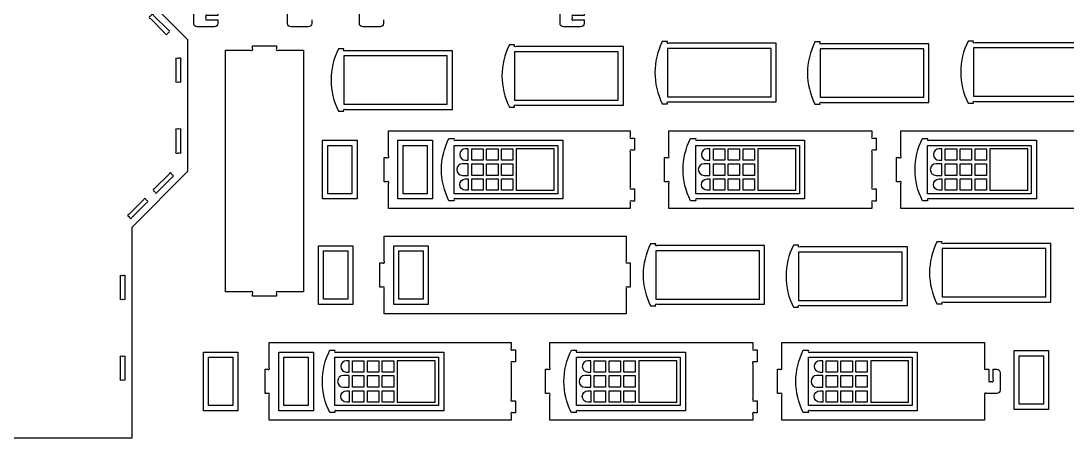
# Model space of a CAD drawing. Extents: x -923 to 1153, y -842 to 974.
# Drawn here: x -401 to 326, y -842 to -552 of the extents above; entities that cross this region are included whole.
import ezdxf

# ---------------------------------------------------------------- set-up
doc = ezdxf.new("R2010")
doc.units = 0
doc.header["$MEASUREMENT"] = 0
doc.layers.get('0').update_dxf_attribs({"linetype": 'CONTINUOUS'})

msp = doc.modelspace()

# ---------------------------------------------------------------- linework, layer by layer
for points in [[(-259.3, -544.99), (-263.34, -544.99, 1), (-264.4, -546.05), (-264.4, -547.99), (-271.74, -547.99, 1), (-272.8, -549.05), (-272.8, -549.93, 1), (-271.74, -550.99), (-264.4, -550.99), (-264.4, -553.39, -0.414214), (-266.8, -555.79), (-278.8, -555.79, -0.414214), (-281.2, -553.39), (-281.2, -546.05, 1), (-282.26, -544.99), (-286.3, -544.99), (-286.3, -241.4), (-277.88, -246.26, 1), (-276.43, -245.88), (-275.46, -244.2), (-267.15, -249), (-268.12, -250.68, 1), (-267.73, -252.12), (-259.3, -256.99)], [(-15.59, -244.2), (-14.62, -245.88, 1), (-13.18, -246.26), (-4.75, -241.4), (-4.75, -544.99), (-8.79, -544.99, 1), (-9.85, -546.05), (-9.85, -547.99), (-17.19, -547.99, 1), (-18.25, -549.05), (-18.25, -549.93, 1), (-17.19, -550.99), (-9.85, -550.99), (-9.85, -553.39, -0.414214), (-12.25, -555.79), (-24.25, -555.79, -0.414214), (-26.65, -553.39), (-26.65, -546.05, 1), (-27.71, -544.99), (-31.75, -544.99), (-31.75, -256.99), (-23.33, -252.12, 1), (-22.94, -250.68), (-23.91, -249)], [(-311.29, -549.95), (-300.91, -560.33, 1), (-299.41, -560.33), (-298.79, -559.71, 1), (-298.79, -558.21), (-309.17, -547.83, 1), (-310.67, -547.83), (-311.29, -548.45, 1)], [(48, -609.21), (48, -609.07, -1), (49.06, -608.01), (123.6, -608.01), (123.6, -567.21), (49.06, -567.21, -1), (48, -566.15), (48, -566.01), (44.4, -566.01, 0.238913), (44.4, -609.21)], [(154.05, -609.52), (154.05, -609.38, -1), (155.11, -608.32), (229.65, -608.32), (229.65, -567.52), (155.11, -567.52, -1), (154.05, -566.46), (154.05, -566.32), (150.45, -566.32, 0.238913), (150.45, -609.52)], [(260.52, -608.84), (260.52, -608.7, -1), (261.58, -607.64), (336.12, -607.64), (336.12, -566.84), (261.58, -566.84, -1), (260.52, -565.78), (260.52, -565.64), (256.92, -565.64, 0.238913), (256.92, -608.84)], [(-205.01, -739.97), (-222.54, -739.97, 1), (-223.6, -741.03), (-223.6, -742.97), (-240.4, -742.97), (-240.4, -741.47), (-240.4, -741.03, 1), (-241.46, -739.97), (-258.99, -739.97), (-258.99, -571.97), (-241.46, -571.97, 1), (-240.4, -570.91), (-240.4, -568.97), (-223.6, -568.97), (-223.6, -570.91, 1), (-222.54, -571.97), (-205.01, -571.97)], [(-176.98, -614.37), (-176.98, -614.23, -1), (-175.92, -613.17), (-101.38, -613.17), (-101.38, -572.37), (-175.92, -572.37, -1), (-176.98, -571.31), (-176.98, -571.17), (-180.58, -571.17, 0.238913), (-180.58, -614.37)], [(-58.24, -611.5), (-58.24, -611.36, -1), (-57.18, -610.3), (17.36, -610.3), (17.36, -569.5), (-57.18, -569.5, -1), (-58.24, -568.43), (-58.24, -568.3), (-61.84, -568.3, 0.238913), (-61.84, -611.5)], [(-290.34, -578.6), (-290.34, -593.28, -1), (-291.4, -594.34), (-292.28, -594.34, -1), (-293.34, -593.28), (-293.34, -578.6, -1), (-292.28, -577.54), (-291.4, -577.54, -1)], [(-290.34, -627.81), (-290.34, -642.49, -1), (-291.4, -643.55), (-292.28, -643.55, -1), (-293.34, -642.49), (-293.34, -627.81, -1), (-292.28, -626.75), (-291.4, -626.75, -1)], [(-145.85, -681.95), (-145.85, -664.43, 1), (-146.91, -663.37), (-148.85, -663.37), (-148.85, -646.57), (-147.35, -646.57), (-146.91, -646.57, 1), (-145.85, -645.51), (-145.85, -627.98), (22.15, -627.98), (22.15, -632.01, 1), (23.21, -633.07), (25.15, -633.07), (25.15, -641.47), (23.21, -641.47, 1), (22.15, -642.53), (22.15, -667.4, 1), (23.21, -668.46), (25.15, -668.46), (25.15, -676.86), (23.21, -676.86, 1), (22.15, -677.92), (22.15, -681.95)], [(49.01, -681.95), (49.01, -664.43, 1), (47.95, -663.37), (46.01, -663.37), (46.01, -646.57), (47.51, -646.57), (47.95, -646.57, 1), (49.01, -645.51), (49.01, -627.98), (190.01, -627.98), (190.01, -632.01, 1), (191.07, -633.07), (193.01, -633.07), (193.01, -641.47), (191.07, -641.47, 1), (190.01, -642.53), (190.01, -667.4, 1), (191.07, -668.46), (193.01, -668.46), (193.01, -676.86), (191.07, -676.86, 1), (190.01, -677.92), (190.01, -681.95)], [(207.16, -646.57), (209.1, -646.57, 1), (210.16, -645.51), (210.16, -627.98), (351.16, -627.98), (351.16, -645.51, 1), (352.22, -646.57), (354.16, -646.57), (354.16, -653.91, 1), (355.22, -654.97), (356.1, -654.97, 1), (357.16, -653.91), (357.16, -646.57), (359.56, -646.57, -0.414214), (361.96, -648.97), (361.96, -660.97, -0.414214), (359.56, -663.37), (352.22, -663.37, 1), (351.16, -664.43), (351.16, -681.95), (210.16, -681.95), (210.16, -664.43, 1), (209.1, -663.37), (207.16, -663.37)], [(-100.25, -633.37), (-100.25, -633.51, 1), (-99.19, -634.57), (-24.65, -634.57), (-24.65, -675.37), (-99.19, -675.37, 1), (-100.25, -676.43), (-100.25, -676.57), (-103.85, -676.57, -0.238913), (-103.85, -633.37)], [(67.61, -633.37), (67.61, -633.51, 1), (68.67, -634.57), (143.21, -634.57), (143.21, -675.37), (68.67, -675.37, 1), (67.61, -676.43), (67.61, -676.57), (64.01, -676.57, -0.238913), (64.01, -633.37)], [(228.76, -633.37), (228.76, -633.51, 1), (229.82, -634.57), (304.36, -634.57), (304.36, -675.37), (229.82, -675.37, 1), (228.76, -676.43), (228.76, -676.57), (225.16, -676.57, -0.238913), (225.16, -633.37)], [(-92.32, -648.49), (-90.4, -648.49), (-90.4, -640.57), (-92.32, -640.57, 1)], [(75.54, -648.49), (77.46, -648.49), (77.46, -640.57), (75.54, -640.57, 1)], [(236.7, -648.49), (238.62, -648.49), (238.62, -640.57), (236.7, -640.57, 1)], [(-90.4, -650.89), (-94.38, -650.89, 1), (-94.38, -659.05), (-90.4, -659.05)], [(77.46, -650.89), (73.48, -650.89, 1), (73.48, -659.05), (77.46, -659.05)], [(238.62, -650.89), (234.64, -650.89, 1), (234.64, -659.05), (238.62, -659.05)], [(-298.22, -658.07), (-308.6, -668.45, 1), (-308.6, -669.95), (-307.98, -670.57, 1), (-306.48, -670.57), (-296.1, -660.19, 1), (-296.1, -658.69), (-296.72, -658.07, 1)], [(-92.32, -661.45), (-90.4, -661.45), (-90.4, -669.37), (-92.32, -669.37, -1)], [(75.54, -661.45), (77.46, -661.45), (77.46, -669.37), (75.54, -669.37, -1)], [(236.7, -661.45), (238.62, -661.45), (238.62, -669.37), (236.7, -669.37, -1)], [(-315.94, -675.78), (-326.32, -686.16, 1), (-326.32, -687.66), (-325.69, -688.28, 1), (-324.19, -688.28), (-313.82, -677.9, 1), (-313.82, -676.4), (-314.44, -675.78, 1)], [(-148.82, -755.22), (-148.82, -737.7, 1), (-149.88, -736.64), (-151.82, -736.64), (-151.82, -719.84), (-150.32, -719.84), (-149.88, -719.84, 1), (-148.82, -718.78), (-148.82, -701.25), (19.18, -701.25), (19.18, -718.78, 1), (20.24, -719.84), (22.18, -719.84), (22.18, -736.64), (20.24, -736.64, 1), (19.18, -737.7), (19.18, -755.22)], [(39.85, -749.75), (39.85, -749.61, -1), (40.91, -748.55), (115.45, -748.55), (115.45, -707.75), (40.91, -707.75, -1), (39.85, -706.69), (39.85, -706.55), (36.25, -706.55, 0.238913), (36.25, -749.75)], [(139.12, -750.67), (139.12, -750.54, -1), (140.18, -749.47), (214.72, -749.47), (214.72, -708.67), (140.18, -708.67, -1), (139.12, -707.61), (139.12, -707.47), (135.52, -707.47, 0.238913), (135.52, -750.67)], [(238.83, -748.27), (238.83, -748.13, -1), (239.89, -747.07), (314.43, -747.07), (314.43, -706.27), (239.89, -706.27, -1), (238.83, -705.21), (238.83, -705.07), (235.23, -705.07, 0.238913), (235.23, -748.27)], [(-329.07, -729.6), (-329.07, -744.28, -1), (-330.13, -745.34), (-331.01, -745.34, -1), (-332.07, -744.28), (-332.07, -729.6, -1), (-331.01, -728.54), (-330.13, -728.54, -1)], [(-228.65, -829.13), (-228.65, -811.6, 1), (-229.71, -810.54), (-231.65, -810.54), (-231.65, -793.74), (-230.15, -793.74), (-229.71, -793.74, 1), (-228.65, -792.68), (-228.65, -775.16), (-60.65, -775.16), (-60.65, -779.19, 1), (-59.59, -780.25), (-57.65, -780.25), (-57.65, -788.65), (-59.59, -788.65, 1), (-60.65, -789.71), (-60.65, -814.58, 1), (-59.59, -815.64), (-57.65, -815.64), (-57.65, -824.04), (-59.59, -824.04, 1), (-60.65, -825.1), (-60.65, -829.13)], [(-33.79, -829.13), (-33.79, -811.6, 1), (-34.85, -810.54), (-36.79, -810.54), (-36.79, -793.74), (-35.29, -793.74), (-34.85, -793.74, 1), (-33.79, -792.68), (-33.79, -775.16), (107.21, -775.16), (107.21, -779.19, 1), (108.27, -780.25), (110.21, -780.25), (110.21, -788.65), (108.27, -788.65, 1), (107.21, -789.71), (107.21, -814.58, 1), (108.27, -815.64), (110.21, -815.64), (110.21, -824.04), (108.27, -824.04, 1), (107.21, -825.1), (107.21, -829.13)], [(124.36, -793.74), (126.3, -793.74, 1), (127.36, -792.68), (127.36, -775.16), (268.36, -775.16), (268.36, -792.68, 1), (269.42, -793.74), (271.36, -793.74), (271.36, -801.08, 1), (272.42, -802.14), (273.3, -802.14, 1), (274.36, -801.08), (274.36, -793.74), (276.76, -793.74, -0.414214), (279.16, -796.14), (279.16, -808.14, -0.414214), (276.76, -810.54), (269.42, -810.54, 1), (268.36, -811.6), (268.36, -829.13), (127.36, -829.13), (127.36, -811.6, 1), (126.3, -810.54), (124.36, -810.54)], [(-329.07, -785.6), (-329.07, -800.27, -1), (-330.13, -801.33), (-331.01, -801.33, -1), (-332.07, -800.27), (-332.07, -785.6, -1), (-331.01, -784.53), (-330.13, -784.53, -1)], [(-183.05, -780.54), (-183.05, -780.68, 1), (-181.99, -781.74), (-107.45, -781.74), (-107.45, -822.54), (-181.99, -822.54, 1), (-183.05, -823.6), (-183.05, -823.74), (-186.65, -823.74, -0.238913), (-186.65, -780.54)], [(-15.19, -780.54), (-15.19, -780.68, 1), (-14.13, -781.74), (60.41, -781.74), (60.41, -822.54), (-14.13, -822.54, 1), (-15.19, -823.6), (-15.19, -823.74), (-18.79, -823.74, -0.238913), (-18.79, -780.54)], [(145.96, -780.54), (145.96, -780.68, 1), (147.02, -781.74), (221.56, -781.74), (221.56, -822.54), (147.02, -822.54, 1), (145.96, -823.6), (145.96, -823.74), (142.36, -823.74, -0.238913), (142.36, -780.54)], [(-175.11, -795.66), (-173.19, -795.66), (-173.19, -787.74), (-175.11, -787.74, 1)], [(-7.25, -795.66), (-5.33, -795.66), (-5.33, -787.74), (-7.25, -787.74, 1)], [(153.9, -795.66), (155.82, -795.66), (155.82, -787.74), (153.9, -787.74, 1)], [(-173.19, -798.06), (-177.17, -798.06, 1), (-177.17, -806.22), (-173.19, -806.22)], [(-5.33, -798.06), (-9.31, -798.06, 1), (-9.31, -806.22), (-5.33, -806.22)], [(155.82, -798.06), (151.84, -798.06, 1), (151.84, -806.22), (155.82, -806.22)], [(-175.11, -808.62), (-173.19, -808.62), (-173.19, -816.54), (-175.11, -816.54, -1)], [(-7.25, -808.62), (-5.33, -808.62), (-5.33, -816.54), (-7.25, -816.54, -1)], [(153.9, -808.62), (155.82, -808.62), (155.82, -816.54), (153.9, -816.54, -1)]]:
    msp.add_lwpolyline(points, format="xyb", close=True)
for points in [[(-922.81, -569.71), (-892.81, -569.71), (-892.81, -530.85), (-845.01, -483.05), (-741.41, -483.05), (-693.61, -530.85), (-693.61, -539.71), (-657.16, -539.71), (-594.76, -539.71), (-594.76, -539.8), (-482.1, -539.71), (-442.17, -499.79), (-350.42, -499.79), (-285.54, -564.67), (-285.54, -656.42), (-324.27, -695.15), (-324.27, -841.51), (-892.81, -841.51), (-892.81, -685.59), (-922.81, -685.59)], [(-58.24, -573.1), (-58.24, -606.7), (13.76, -606.7), (13.76, -573.1)], [(48, -570.81), (48, -604.41), (120, -604.41), (120, -570.81)], [(154.05, -571.12), (154.05, -604.72), (226.05, -604.72), (226.05, -571.12)], [(260.52, -570.44), (260.52, -604.04), (332.52, -604.04), (332.52, -570.44)], [(-176.98, -575.97), (-176.98, -609.57), (-104.98, -609.57), (-104.98, -575.97)], [(-191.63, -675.37), (-191.63, -634.57), (-167.63, -634.57), (-167.63, -675.37)], [(-171.23, -638.17), (-171.23, -671.77), (-188.03, -671.77), (-188.03, -638.17)], [(-139.27, -675.37), (-139.27, -634.57), (-115.27, -634.57), (-115.27, -675.37)], [(-118.87, -638.17), (-118.87, -671.77), (-135.67, -671.77), (-135.67, -638.17)], [(-100.25, -671.77), (-100.25, -638.17), (-28.25, -638.17), (-28.25, -671.77)], [(67.61, -671.77), (67.61, -638.17), (139.61, -638.17), (139.61, -671.77)], [(228.76, -671.77), (228.76, -638.17), (300.76, -638.17), (300.76, -671.77)], [(-80.08, -640.57), (-80.08, -648.49), (-88, -648.49), (-88, -640.57)], [(-69.76, -640.57), (-69.76, -648.49), (-77.68, -648.49), (-77.68, -640.57)], [(-59.44, -640.57), (-59.44, -648.49), (-67.36, -648.49), (-67.36, -640.57)], [(-30.65, -669.37), (-30.65, -640.57), (-57.04, -640.57), (-57.04, -669.37)], [(87.78, -640.57), (87.78, -648.49), (79.86, -648.49), (79.86, -640.57)], [(98.1, -640.57), (98.1, -648.49), (90.18, -648.49), (90.18, -640.57)], [(108.42, -640.57), (108.42, -648.49), (100.5, -648.49), (100.5, -640.57)], [(137.21, -669.37), (137.21, -640.57), (110.82, -640.57), (110.82, -669.37)], [(248.94, -640.57), (248.94, -648.49), (241.02, -648.49), (241.02, -640.57)], [(259.26, -640.57), (259.26, -648.49), (251.34, -648.49), (251.34, -640.57)], [(269.58, -640.57), (269.58, -648.49), (261.66, -648.49), (261.66, -640.57)], [(298.36, -669.37), (298.36, -640.57), (271.98, -640.57), (271.98, -669.37)], [(-80.08, -650.89), (-80.08, -659.05), (-88, -659.05), (-88, -650.89)], [(-69.76, -650.89), (-69.76, -659.05), (-77.68, -659.05), (-77.68, -650.89)], [(-59.44, -650.89), (-59.44, -659.05), (-67.36, -659.05), (-67.36, -650.89)], [(87.78, -650.89), (87.78, -659.05), (79.86, -659.05), (79.86, -650.89)], [(98.1, -650.89), (98.1, -659.05), (90.18, -659.05), (90.18, -650.89)], [(108.42, -650.89), (108.42, -659.05), (100.5, -659.05), (100.5, -650.89)], [(248.94, -650.89), (248.94, -659.05), (241.02, -659.05), (241.02, -650.89)], [(259.26, -650.89), (259.26, -659.05), (251.34, -659.05), (251.34, -650.89)], [(269.58, -650.89), (269.58, -659.05), (261.66, -659.05), (261.66, -650.89)], [(-80.08, -661.45), (-80.08, -669.37), (-88, -669.37), (-88, -661.45)], [(-69.76, -661.45), (-69.76, -669.37), (-77.68, -669.37), (-77.68, -661.45)], [(-59.44, -661.45), (-59.44, -669.37), (-67.36, -669.37), (-67.36, -661.45)], [(87.78, -661.45), (87.78, -669.37), (79.86, -669.37), (79.86, -661.45)], [(98.1, -661.45), (98.1, -669.37), (90.18, -669.37), (90.18, -661.45)], [(108.42, -661.45), (108.42, -669.37), (100.5, -669.37), (100.5, -661.45)], [(248.94, -661.45), (248.94, -669.37), (241.02, -669.37), (241.02, -661.45)], [(259.26, -661.45), (259.26, -669.37), (251.34, -669.37), (251.34, -661.45)], [(269.58, -661.45), (269.58, -669.37), (261.66, -669.37), (261.66, -661.45)], [(-194.59, -748.64), (-194.59, -707.84), (-170.59, -707.84), (-170.59, -748.64)], [(-174.19, -711.44), (-174.19, -745.04), (-190.99, -745.04), (-190.99, -711.44)], [(-142.23, -748.64), (-142.23, -707.84), (-118.23, -707.84), (-118.23, -748.64)], [(-121.83, -711.44), (-121.83, -745.04), (-138.63, -745.04), (-138.63, -711.44)], [(39.85, -711.35), (39.85, -744.95), (111.85, -744.95), (111.85, -711.35)], [(139.12, -712.27), (139.12, -745.87), (211.12, -745.87), (211.12, -712.27)], [(238.83, -709.87), (238.83, -743.47), (310.83, -743.47), (310.83, -709.87)], [(-274.43, -822.54), (-274.43, -781.74), (-250.43, -781.74), (-250.43, -822.54)], [(-222.06, -822.54), (-222.06, -781.74), (-198.06, -781.74), (-198.06, -822.54)], [(288.77, -821.57), (288.77, -780.77), (312.77, -780.77), (312.77, -821.57)], [(309.17, -784.37), (309.17, -817.97), (292.37, -817.97), (292.37, -784.37)], [(-254.03, -785.34), (-254.03, -818.94), (-270.83, -818.94), (-270.83, -785.34)], [(-201.66, -785.34), (-201.66, -818.94), (-218.46, -818.94), (-218.46, -785.34)], [(-183.05, -818.94), (-183.05, -785.34), (-111.05, -785.34), (-111.05, -818.94)], [(-162.87, -787.74), (-162.87, -795.66), (-170.79, -795.66), (-170.79, -787.74)], [(-152.55, -787.74), (-152.55, -795.66), (-160.47, -795.66), (-160.47, -787.74)], [(-142.23, -787.74), (-142.23, -795.66), (-150.15, -795.66), (-150.15, -787.74)], [(-113.45, -816.54), (-113.45, -787.74), (-139.83, -787.74), (-139.83, -816.54)], [(-15.19, -818.94), (-15.19, -785.34), (56.81, -785.34), (56.81, -818.94)], [(4.99, -787.74), (4.99, -795.66), (-2.93, -795.66), (-2.93, -787.74)], [(15.31, -787.74), (15.31, -795.66), (7.39, -795.66), (7.39, -787.74)], [(25.63, -787.74), (25.63, -795.66), (17.71, -795.66), (17.71, -787.74)], [(54.41, -816.54), (54.41, -787.74), (28.03, -787.74), (28.03, -816.54)], [(145.96, -818.94), (145.96, -785.34), (217.96, -785.34), (217.96, -818.94)], [(166.14, -787.74), (166.14, -795.66), (158.22, -795.66), (158.22, -787.74)], [(176.46, -787.74), (176.46, -795.66), (168.54, -795.66), (168.54, -787.74)], [(186.78, -787.74), (186.78, -795.66), (178.86, -795.66), (178.86, -787.74)], [(215.56, -816.54), (215.56, -787.74), (189.18, -787.74), (189.18, -816.54)], [(-162.87, -798.06), (-162.87, -806.22), (-170.79, -806.22), (-170.79, -798.06)], [(-152.55, -798.06), (-152.55, -806.22), (-160.47, -806.22), (-160.47, -798.06)], [(-142.23, -798.06), (-142.23, -806.22), (-150.15, -806.22), (-150.15, -798.06)], [(4.99, -798.06), (4.99, -806.22), (-2.93, -806.22), (-2.93, -798.06)], [(15.31, -798.06), (15.31, -806.22), (7.39, -806.22), (7.39, -798.06)], [(25.63, -798.06), (25.63, -806.22), (17.71, -806.22), (17.71, -798.06)], [(166.14, -798.06), (166.14, -806.22), (158.22, -806.22), (158.22, -798.06)], [(176.46, -798.06), (176.46, -806.22), (168.54, -806.22), (168.54, -798.06)], [(186.78, -798.06), (186.78, -806.22), (178.86, -806.22), (178.86, -798.06)], [(-162.87, -808.62), (-162.87, -816.54), (-170.79, -816.54), (-170.79, -808.62)], [(-152.55, -808.62), (-152.55, -816.54), (-160.47, -816.54), (-160.47, -808.62)], [(-142.23, -808.62), (-142.23, -816.54), (-150.15, -816.54), (-150.15, -808.62)], [(4.99, -808.62), (4.99, -816.54), (-2.93, -816.54), (-2.93, -808.62)], [(15.31, -808.62), (15.31, -816.54), (7.39, -816.54), (7.39, -808.62)], [(25.63, -808.62), (25.63, -816.54), (17.71, -816.54), (17.71, -808.62)], [(166.14, -808.62), (166.14, -816.54), (158.22, -816.54), (158.22, -808.62)], [(176.46, -808.62), (176.46, -816.54), (168.54, -816.54), (168.54, -808.62)], [(186.78, -808.62), (186.78, -816.54), (178.86, -816.54), (178.86, -808.62)]]:
    msp.add_lwpolyline(points, close=True)
for points in [[(-199.16, -550.99), (-199.16, -553.39, -0.414214), (-201.56, -555.79), (-213.56, -555.79, -0.414214), (-215.96, -553.39), (-215.96, -546.05, 1)], [(-149.28, -550.99), (-149.28, -553.39, -0.414214), (-151.68, -555.79), (-163.68, -555.79, -0.414214), (-166.08, -553.39), (-166.08, -546.05, 1)]]:
    msp.add_lwpolyline(points, format="xyb")

doc.saveas('drawing.dxf')
